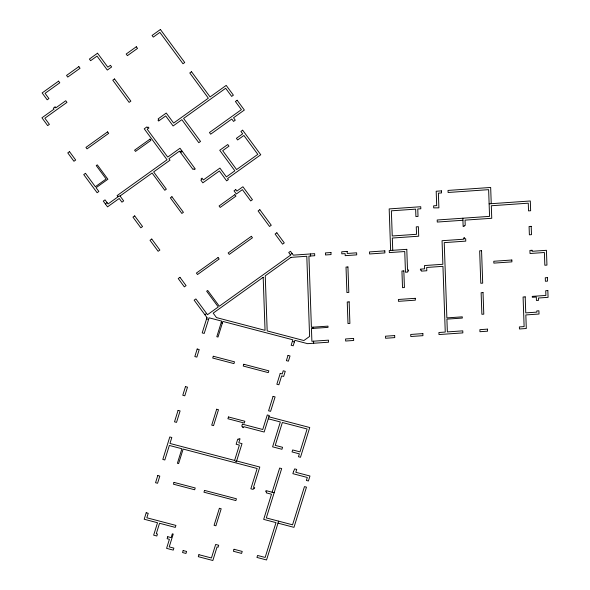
<?xml version="1.0" encoding="UTF-8"?>
<svg xmlns="http://www.w3.org/2000/svg" width="590" height="590" viewBox="0 0 590 590"><rect width="100%" height="100%" fill="white"/><g stroke="black" fill="none" stroke-linecap="round" stroke-linejoin="round"><path stroke-width="0.89" d="M234.606 460.429L239.378 445.103L236.148 444.255L237.726 439.181L238.736 439.447L239.016 438.554L240.027 438.82L238.788 442.795L242.018 443.643L236.317 461.955L234.606 460.429L169.964 443.459L171.823 437.492L169.802 436.961L162.803 459.44L164.824 459.971L169.345 445.45L181.919 448.747L177.398 463.275L178.615 463.593L183.136 449.064L257.166 468.504L250.853 488.793L253.176 489.405L253.486 488.409L254.393 488.653L254.703 487.657L253.494 487.34L259.806 467.044L236.627 460.96M272.123 492.23L279.653 468.054L281.673 468.585L266.311 517.932L292.566 524.82L304.462 486.617L306.483 487.148L293.968 527.342L278.008 523.153M278.627 521.162L266.547 559.962L256.952 557.439L257.572 555.456L265.153 557.439L275.995 522.622L263.671 519.384L271.503 494.221L266.304 492.849L266.614 491.861L265.707 491.618L266.016 490.622L274.144 492.761M105.352 203.897L107.085 202.65M179.965 151.792L181.698 150.546M120.043 195.998L152.087 173.032L164.794 190.282L166.351 189.169L153.643 171.919L170.009 160.185L168.917 158.703L179.485 151.136L192.982 169.448L193.844 168.828L194.39 169.566L195.253 168.947L180.002 148.245L167.708 157.065L147.19 129.217L148.923 127.978L148.319 127.152L147.537 127.713L146.932 126.894L144.248 128.812L167.066 159.779L117.1 195.6L118.007 196.831L108.051 203.97L105.027 199.863L103.294 201.102L107.528 206.854L119.217 198.476L121.946 202.171L123.679 200.925L120.043 195.998L117.705 196.418M180.57 152.611L182.303 151.372M204.855 314.706L206.589 313.46M290.324 254.696L292.057 253.449M489.132 203.838L530.307 200.983L530.646 210.741L528.537 210.888L528.264 203.181L491.315 205.748L491.75 218.278L465.038 220.129L465.222 225.417L464.168 225.491L464.197 226.413L463.143 226.486L462.855 218.219M462.929 220.269L437.271 222.054L437.197 219.996L489.567 216.368L488.631 189.663L448.09 192.48L448.017 190.423L490.674 187.465L491.241 203.69M206.574 318.873L208.594 319.404M221.169 322.701L222.378 323.018M292.375 341.396L294.395 341.927M268.9 416.805L309.75 427.529L300.487 457.272L298.474 456.741L299.366 453.858L292.043 451.933L292.662 449.949L299.986 451.866L307.11 428.989L282.367 422.492L275.242 445.376L282.566 447.294L281.946 449.285L272.602 446.829L280.346 421.961L268.28 418.789M392.748 250.308L392.313 238.036L418.716 236.207L418.384 226.708L416.267 226.855L416.533 234.296L392.247 235.985L391.362 210.822L415.648 209.14L415.906 216.582L418.022 216.434L417.757 208.993L420.825 208.779L420.751 206.729L389.179 208.912L390.632 250.455M310.532 253.951L310.598 256.001M313.091 327.17L313.135 328.401M313.585 341.19L313.651 343.247M146.202 512.769L144.189 519.23L157.523 522.733L153.651 535.167L156.829 536L157.449 534.016L156.291 533.707L159.543 523.264L175.296 527.401L175.916 525.41L146.829 517.777L148.223 513.3L146.202 512.769M157.788 475.562L155.554 482.723L157.574 483.254L159.809 476.086L157.788 475.562M178.077 410.397L174.515 421.835L176.535 422.366L180.097 410.928L178.077 410.397M185.481 386.62L182.782 395.278L184.803 395.809L187.502 387.151L185.481 386.62M197.185 349.015L194.833 356.574L196.854 357.105L199.206 349.546L197.185 349.015M206.979 317.575L202.208 332.9L204.229 333.431L209.089 317.811L221.663 321.108L216.803 336.728L218.012 337.045L222.873 321.432L292.869 339.803L291.165 345.275L293.186 345.806L294.889 340.334L307.589 343.668L328.542 342.215L328.468 340.157L311.896 341.308L311.446 328.519L328.025 327.369L327.981 326.137L311.402 327.288L308.909 256.119L314.721 255.721L314.647 253.663L293.304 255.145L290.45 251.274L288.724 252.52L290.627 255.101L219.318 306.217L207.695 290.45L206.655 291.195L218.278 306.962L207.496 314.691L195.88 298.923L194.147 300.163L206.979 317.575M174.013 482.399L173.453 484.191L194.663 489.759L195.224 487.967L174.013 482.399M213.292 356.257L212.732 358.049L233.942 363.61L234.503 361.825L213.292 356.257M167.752 536.716L167.132 538.707L169.404 539.304L166.587 548.353L173.254 550.109L173.873 548.117L169.227 546.9L173.224 534.061L172.31 533.825L171.137 537.608L167.752 536.716M216.678 409.231L211.721 425.147L213.543 425.626L218.499 409.711L216.678 409.231M183.166 550.558L182.546 552.542L185.975 553.45L186.595 551.458L183.166 550.558M204.516 490.408L203.956 492.2L235.875 500.578L236.435 498.786L204.516 490.408M243.795 364.259L243.235 366.051L268.28 372.629L268.841 370.837L243.795 364.259M228.478 416.953L227.917 418.745L244.282 423.037L244.843 421.253L228.478 416.953M198.919 554.696L198.299 556.68L212.843 560.5L217.061 546.967L218.071 547.232L218.691 545.249L215.66 544.452L211.449 557.978L198.919 554.696M242.402 424.158L241.753 426.253L242.763 426.518L242.483 427.411L243.493 427.676L243.803 426.681L264.158 432.027L269.298 415.507L267.277 414.976L262.757 429.505L242.402 424.158M219.377 508.3L214.082 525.314L215.896 525.786L221.191 508.779L219.377 508.3M273.074 396.377L268.583 410.802L270.604 411.333L275.095 396.908L273.074 396.377M280.228 373.396L276.85 384.238L278.871 384.769L281.629 375.919L283.65 376.442L285.243 371.324L283.222 370.793L282.249 373.927L280.228 373.396M288.009 355.423L286.379 360.645L288.399 361.176L290.029 355.954L288.009 355.423M234.038 549.275L233.419 551.267L241.605 553.413L242.225 551.421L234.038 549.275M293.488 471.683L292.869 473.674L307.316 477.465L306.387 480.452L308.408 480.983L309.957 476.005L295.811 472.295L296.711 469.411L294.69 468.88L293.488 471.683M58.58 81.147L42.126 92.94L47.178 99.799L48.911 98.559L45.069 93.338L59.789 82.792L58.58 81.147M78.839 66.618L66.545 75.431L67.754 77.076L80.048 68.263L78.839 66.618M97.542 53.211L89.407 59.052L90.617 60.689L97.026 56.094L107.314 70.062L111.643 66.958L110.433 65.313L107.837 67.179L97.542 53.211M136.32 46.758L126.194 54.022L127.403 55.659L137.536 48.402L136.32 46.758M160.399 29.5L152.08 35.459L153.297 37.104L159.875 32.384L182.996 63.764L184.729 62.518L160.399 29.5M55.084 106.938L53.351 108.177L54.051 109.121L41.927 117.808L47.672 125.611L49.405 124.372L44.87 118.214L66.95 102.387L65.741 100.743L55.777 107.882L55.084 106.938M114.526 78.949L112.793 80.196L129.129 102.372L130.862 101.126L114.526 78.949M69.502 151.645L67.769 152.884L73.942 161.262L75.675 160.023L69.502 151.645M107.594 131.865L85.948 147.389L87.032 148.864L108.685 133.347L107.594 131.865M191.507 71.722L189.774 72.961L208.351 98.176L173.63 123.067L166.247 113.051L158.194 118.819L158.799 119.645L158.017 120.205L158.622 121.024L165.724 115.935L173.106 125.958L181.853 119.689L198.8 142.684L200.534 141.445L183.586 118.443L225.668 88.279L231.664 96.406L233.389 95.167L226.191 85.395L210.084 96.937L191.507 71.722M85.476 173.327L83.743 174.574L97.121 192.724L98.855 191.484L96.067 187.701L107.889 179.235L97.298 164.853L96.259 165.598L106.126 178.991L95.344 186.72L85.476 173.327M150 139.129L134.586 150.177L135.494 151.409L150.907 140.361L150 139.129M237.143 100.263L235.41 101.502L241.406 109.637L209.45 132.536L210.66 134.181L231.789 119.033L233.544 121.415L235.277 120.176L233.522 117.794L244.349 110.035L237.143 100.263M242.66 130.198L240.927 131.437L242.682 133.819L236.406 138.318L237.615 139.963L243.891 135.464L257.815 154.359L236.597 169.566L222.681 150.671L228.957 146.173L227.747 144.528L219.738 150.273L234.864 170.805L226.383 176.889L219.908 168.098L203.366 179.957L202.038 178.151L201.168 178.77L201.714 179.508L200.851 180.127L202.842 182.841L219.384 170.982L226.649 180.842L228.382 179.596L227.593 178.534L260.758 154.757L242.66 130.198M134.69 215.881L132.957 217.12L140.826 227.799L142.559 226.553L134.69 215.881M171.919 196.721L170.363 197.842L181.86 213.447L183.416 212.326L171.919 196.721M151.755 239.039L150.022 240.285L158.135 251.288L159.868 250.049L151.755 239.039M235.764 189.619L234.031 190.865L236.332 193.985L242.394 189.641L250.713 200.932L252.446 199.693L242.91 186.757L236.848 191.101L235.764 189.619M234.85 194.671L219.089 205.962L220.181 207.444L235.941 196.145L234.85 194.671M259.829 209.716L258.096 210.955L269.534 226.479L271.267 225.24L259.829 209.716M179.957 277.322L178.232 278.561L184.338 286.858L186.071 285.619L179.957 277.322M218.057 257.542L196.411 273.059L197.495 274.542L219.148 259.025L218.057 257.542M251.369 236.302L228.16 252.94L229.252 254.415L252.454 237.777L251.369 236.302M276.835 232.792L275.102 234.038L282.551 244.142L284.277 242.896L276.835 232.792M263.184 277.285L213.189 313.128L216.478 317.597L265.043 330.348L263.184 277.285M290.981 257.365L265.249 275.803L267.181 330.909L303.88 340.541L309.603 336.433L306.8 256.267L290.981 257.365M441.468 190.88L436.187 191.241L436.696 205.622L433.628 205.829L433.702 207.887L438.886 207.835L438.377 193.151L441.541 192.93L441.468 190.88M531.192 226.346L529.082 226.494L529.378 234.813L531.487 234.665L531.192 226.346M464.603 237.918L463.548 237.991L463.593 239.223L442.05 240.713L442.876 264.283L424.505 265.559L424.616 268.841L420.397 269.136L420.434 270.161L421.378 270.095L421.415 271.12L426.799 270.751L426.688 267.462L442.95 266.333L445.251 332.059L438.916 332.502L438.982 334.552L462.848 332.9L462.774 330.85L447.36 331.912L446.91 319.131L462.324 318.062L462.287 316.83L446.866 317.899L444.233 242.623L465.775 241.126L465.687 238.766L464.632 238.839L464.603 237.918M330.961 252.535L325.415 252.918L325.488 254.969L331.034 254.585L330.961 252.535M347.163 251.406L341.728 251.79L341.802 253.84L345.128 253.612L345.202 255.662L356.707 254.865L356.633 252.815L347.237 253.464L347.163 251.406M384.827 250.861L369.517 251.915L369.591 253.973L384.901 252.911L384.827 250.861M406.79 249.334L389.26 250.551L389.334 252.601L404.747 251.532L405.47 272.226L407.69 272.071L407.653 271.046L408.604 270.98L408.568 269.955L407.513 270.028L406.79 249.334M481.558 250.691L479.663 250.816L480.798 283.274L482.694 283.141L481.558 250.691M532.033 250.278L529.923 250.426L530.026 253.501L544.386 252.505L544.836 265.242L546.945 265.094L546.428 250.308L532.069 251.303L532.033 250.278M347.923 266.953L346.02 267.086L346.913 292.552L348.815 292.419L347.923 266.953M511.84 260.013L493.786 261.267L493.852 263.118L511.906 261.864L511.84 260.013M403.84 270.899L401.938 271.031L402.52 287.669L404.423 287.536L403.84 270.899M547.387 277.625L545.271 277.772L545.396 281.26L547.505 281.12L547.387 277.625M349.147 301.874L347.245 301.999L347.997 323.571L349.9 323.438L349.147 301.874M483.026 292.588L481.13 292.721L481.882 314.286L483.785 314.153L483.026 292.588M415.279 298.311L398.383 299.484L398.449 301.335L415.345 300.163L415.279 298.311M547.837 290.568L545.728 290.715L545.89 295.435L532.269 296.379L532.305 297.301L536.317 297.028L536.435 300.465L538.545 300.317L538.464 298.009L548.073 297.345L547.837 290.568M525.196 296.873L523.087 297.013L524.119 326.594L519.37 326.926L519.443 328.977L526.302 328.505L525.83 314.942L539.024 314.028L538.913 310.797L536.804 310.945L536.841 312.125L525.756 312.892L525.196 296.873M353.602 338.417L345.578 338.97L345.644 341.027L353.668 340.467L353.602 338.417M394.673 335.57L385.484 336.204L385.558 338.262L394.747 337.62L394.673 335.57M422.86 333.616L410.721 334.456L410.795 336.507L422.934 335.666L422.86 333.616M487.48 329.132L479.876 329.663L479.95 331.713L487.554 331.189L487.48 329.132"/></g></svg>
